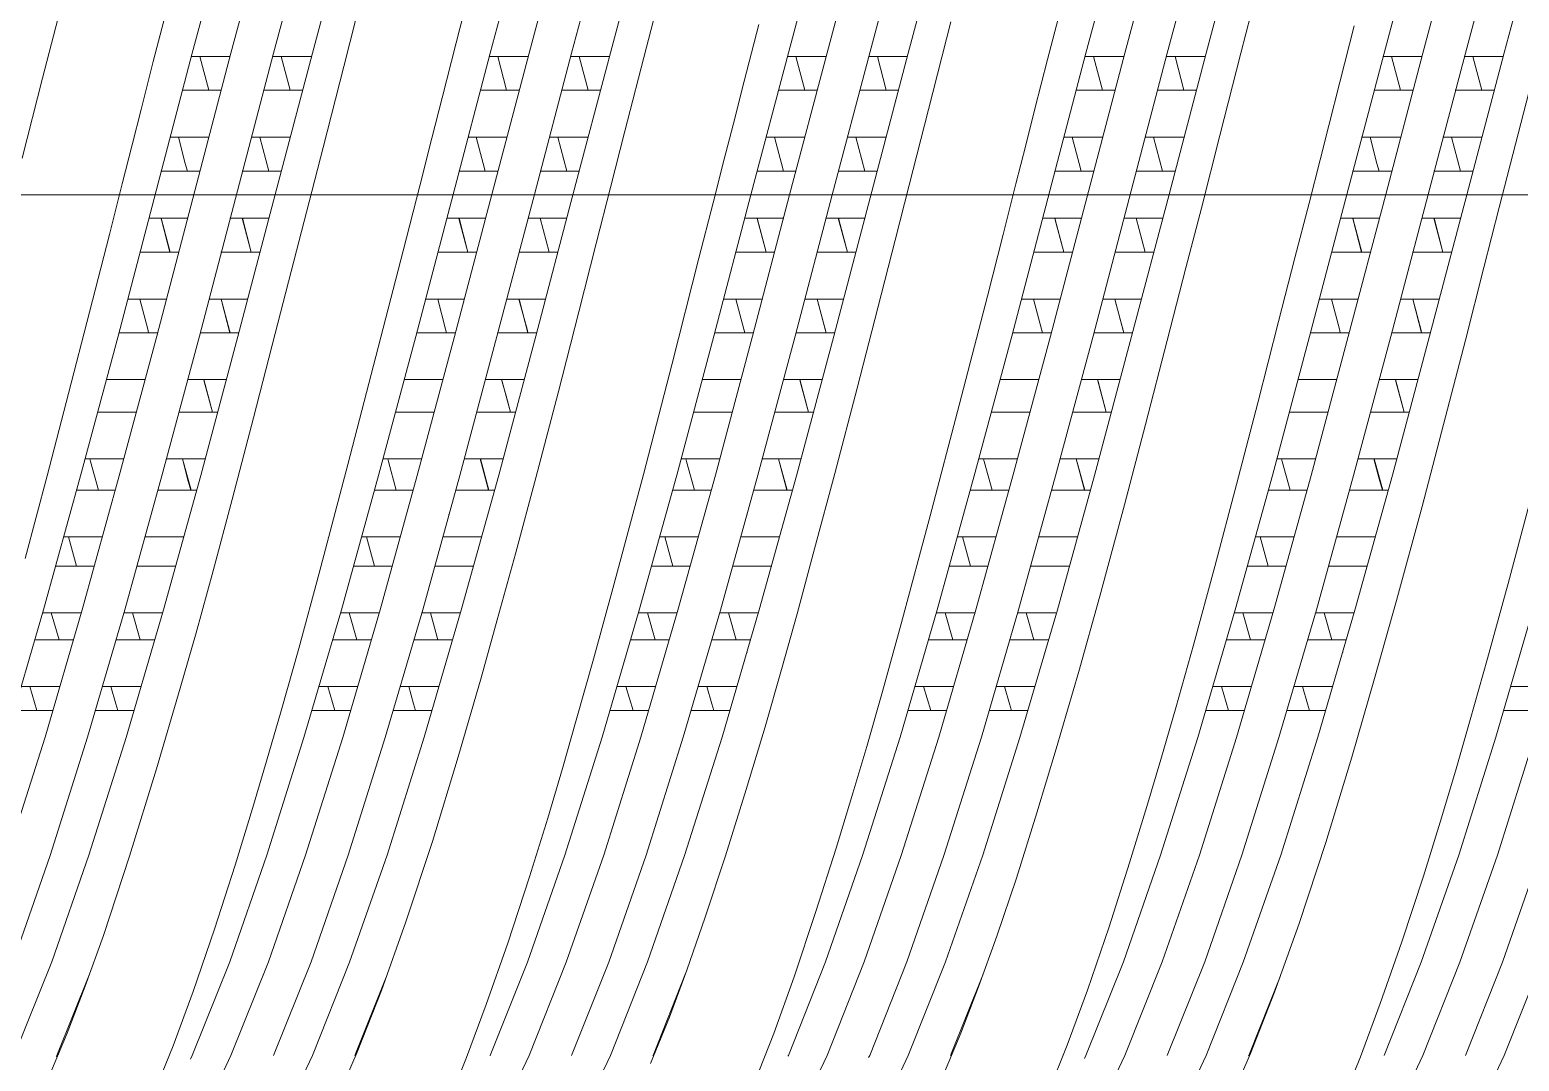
# Model space of a CAD drawing. Header units: millimetres. Extents: x 4229 to 8429, y -1187 to 1783.
# Drawn here: x 7323.5 to 7395.3, y 1004.9 to 1054.7 of the extents above; entities that cross this region are included whole.
import ezdxf

# ---------------------------------------------------------------- set-up
doc = ezdxf.new("R2010")
doc.units = ezdxf.units.MM

msp = doc.modelspace()

# ---------------------------------------------------------------- linework, layer by layer
at = {"lineweight": 5}
for p, q in [((7331.309, 1053.359), (7333.175, 1053.359)), ((7332.148, 1051.737), (7331.723, 1053.359)), ((7335.228, 1053.359), (7337.084, 1053.359)), ((7336.074, 1051.737), (7335.646, 1053.359)), ((7345.67, 1053.359), (7347.535, 1053.359)), ((7346.508, 1051.737), (7346.084, 1053.359)), ((7349.588, 1053.359), (7351.445, 1053.359)), ((7350.435, 1051.737), (7350.007, 1053.359)), ((7360.044, 1053.359), (7361.91, 1053.359)), ((7360.883, 1051.737), (7360.459, 1053.359)), ((7363.963, 1053.359), (7365.82, 1053.359)), ((7364.81, 1051.737), (7364.381, 1053.359)), ((7374.394, 1053.359), (7376.26, 1053.359)), ((7375.233, 1051.737), (7374.809, 1053.359)), ((7378.313, 1053.359), (7380.17, 1053.359)), ((7379.16, 1051.737), (7378.731, 1053.359)), ((7388.755, 1053.359), (7390.621, 1053.359)), ((7389.594, 1051.737), (7389.17, 1053.359)), ((7392.674, 1053.359), (7394.531, 1053.359)), ((7393.521, 1051.737), (7393.092, 1053.359)), ((7332.744, 1051.737), (7330.879, 1051.737)), ((7336.654, 1051.737), (7334.797, 1051.737)), ((7347.105, 1051.737), (7345.239, 1051.737)), ((7351.015, 1051.737), (7349.157, 1051.737)), ((7361.48, 1051.737), (7359.614, 1051.737)), ((7365.39, 1051.737), (7363.532, 1051.737)), ((7375.83, 1051.737), (7373.964, 1051.737)), ((7379.739, 1051.737), (7377.882, 1051.737)), ((7390.191, 1051.737), (7388.325, 1051.737)), ((7394.1, 1051.737), (7392.243, 1051.737)), ((7330.281, 1049.48), (7332.148, 1049.48)), ((7334.2, 1049.48), (7336.063, 1049.48)), ((7334.615, 1049.48), (7335.046, 1047.833)), ((7344.641, 1049.48), (7346.508, 1049.48)), ((7348.56, 1049.48), (7350.423, 1049.48)), ((7348.976, 1049.48), (7349.406, 1047.833)), ((7359.016, 1049.48), (7360.883, 1049.48)), ((7362.935, 1049.48), (7364.798, 1049.48)), ((7363.351, 1049.48), (7363.781, 1047.833)), ((7373.366, 1049.48), (7375.233, 1049.48)), ((7377.285, 1049.48), (7379.148, 1049.48)), ((7377.701, 1049.48), (7378.131, 1047.833)), ((7387.727, 1049.48), (7389.594, 1049.48)), ((7391.646, 1049.48), (7393.509, 1049.48)), ((7392.062, 1049.48), (7392.492, 1047.833)), ((7331.713, 1047.833), (7329.846, 1047.833)), ((7335.632, 1047.833), (7333.765, 1047.833)), ((7346.074, 1047.833), (7344.207, 1047.833)), ((7349.993, 1047.833), (7348.125, 1047.833)), ((7360.449, 1047.833), (7358.582, 1047.833)), ((7364.368, 1047.833), (7362.5, 1047.833)), ((7374.798, 1047.833), (7372.932, 1047.833)), ((7378.717, 1047.833), (7376.85, 1047.833)), ((7389.159, 1047.833), (7387.293, 1047.833)), ((7393.078, 1047.833), (7391.211, 1047.833)), ((7329.268, 1045.576), (7331.135, 1045.576)), ((7329.369, 1046.022), (7329.369, 1046.028)), ((7330.284, 1043.929), (7329.854, 1045.576)), ((7333.171, 1045.576), (7335.045, 1045.576)), ((7334.2, 1043.929), (7333.765, 1045.576)), ((7334.202, 1043.929), (7333.773, 1045.576)), ((7343.628, 1045.576), (7345.496, 1045.576)), ((7343.73, 1046.022), (7343.73, 1046.028)), ((7344.644, 1043.929), (7344.214, 1045.576)), ((7347.547, 1045.576), (7349.414, 1045.576)), ((7348.56, 1043.929), (7348.125, 1045.576)), ((7348.563, 1043.929), (7348.133, 1045.576)), ((7358.003, 1045.576), (7359.871, 1045.576)), ((7358.104, 1046.022), (7358.104, 1046.028)), ((7359.019, 1043.929), (7358.589, 1045.576)), ((7361.906, 1045.576), (7363.781, 1045.576)), ((7362.935, 1043.929), (7362.5, 1045.576)), ((7362.938, 1043.929), (7362.508, 1045.576)), ((7372.353, 1045.576), (7374.221, 1045.576)), ((7372.454, 1046.022), (7372.454, 1046.028)), ((7373.369, 1043.929), (7372.939, 1045.576)), ((7376.272, 1045.576), (7378.139, 1045.576)), ((7377.285, 1043.929), (7376.85, 1045.576)), ((7377.288, 1043.929), (7376.858, 1045.576)), ((7386.714, 1045.576), (7388.581, 1045.576)), ((7386.815, 1046.022), (7386.815, 1046.028)), ((7387.73, 1043.929), (7387.3, 1045.576)), ((7390.633, 1045.576), (7392.5, 1045.576)), ((7391.646, 1043.929), (7391.211, 1045.576)), ((7391.648, 1043.929), (7391.219, 1045.576)), ((7330.706, 1043.929), (7328.839, 1043.929)), ((7334.617, 1043.929), (7332.738, 1043.929)), ((7345.066, 1043.929), (7343.199, 1043.929)), ((7348.978, 1043.929), (7347.099, 1043.929)), ((7359.441, 1043.929), (7357.574, 1043.929)), ((7363.353, 1043.929), (7361.474, 1043.929)), ((7373.791, 1043.929), (7371.924, 1043.929)), ((7377.703, 1043.929), (7375.824, 1043.929)), ((7388.152, 1043.929), (7386.285, 1043.929)), ((7392.063, 1043.929), (7390.185, 1043.929)), ((7328.245, 1041.672), (7330.112, 1041.672)), ((7332.165, 1041.672), (7334.022, 1041.672)), ((7342.606, 1041.672), (7344.473, 1041.672)), ((7346.508, 1041.672), (7348.382, 1041.672)), ((7356.981, 1041.672), (7358.847, 1041.672)), ((7360.883, 1041.672), (7362.757, 1041.672)), ((7371.331, 1041.672), (7373.197, 1041.672)), ((7375.25, 1041.672), (7377.108, 1041.672)), ((7385.692, 1041.672), (7387.558, 1041.672)), ((7389.594, 1041.672), (7391.468, 1041.672)), ((7329.681, 1040.05), (7327.817, 1040.05)), ((7333.591, 1040.05), (7331.736, 1040.05)), ((7344.042, 1040.05), (7342.177, 1040.05)), ((7347.952, 1040.05), (7346.097, 1040.05)), ((7358.417, 1040.05), (7356.552, 1040.05)), ((7362.329, 1040.05), (7360.457, 1040.05)), ((7372.767, 1040.05), (7370.902, 1040.05)), ((7376.677, 1040.05), (7374.821, 1040.05)), ((7387.128, 1040.05), (7385.263, 1040.05)), ((7391.037, 1040.05), (7389.182, 1040.05)), ((7329.369, 1038.896), (7329.369, 1038.896)), ((7343.73, 1038.896), (7343.73, 1038.896)), ((7358.104, 1038.896), (7358.104, 1038.896)), ((7372.454, 1038.896), (7372.454, 1038.896)), ((7386.815, 1038.896), (7386.815, 1038.896)), ((7327.215, 1037.793), (7329.081, 1037.793)), ((7331.129, 1037.793), (7332.991, 1037.793)), ((7341.575, 1037.793), (7343.441, 1037.793)), ((7345.489, 1037.793), (7347.351, 1037.793)), ((7355.95, 1037.793), (7357.816, 1037.793)), ((7359.87, 1037.793), (7361.727, 1037.793)), ((7370.3, 1037.793), (7372.166, 1037.793)), ((7374.22, 1037.793), (7376.077, 1037.793)), ((7384.661, 1037.793), (7386.527, 1037.793)), ((7388.581, 1037.793), (7390.438, 1037.793)), ((7328.656, 1036.218), (7326.794, 1036.218)), ((7332.568, 1036.218), (7330.711, 1036.218)), ((7343.016, 1036.218), (7341.154, 1036.218)), ((7346.928, 1036.218), (7345.071, 1036.218)), ((7357.391, 1036.218), (7355.529, 1036.218)), ((7361.303, 1036.218), (7359.446, 1036.218)), ((7371.741, 1036.218), (7369.879, 1036.218)), ((7375.653, 1036.218), (7373.796, 1036.218)), ((7386.102, 1036.218), (7384.24, 1036.218)), ((7390.014, 1036.218), (7388.157, 1036.218)), ((7326.182, 1033.961), (7328.047, 1033.961)), ((7330.102, 1033.961), (7331.956, 1033.961)), ((7330.886, 1033.961), (7331.296, 1032.458)), ((7340.542, 1033.961), (7342.408, 1033.961)), ((7344.464, 1033.961), (7346.324, 1033.961)), ((7345.246, 1033.961), (7345.657, 1032.458)), ((7354.917, 1033.961), (7356.783, 1033.961)), ((7358.837, 1033.961), (7360.691, 1033.961)), ((7359.621, 1033.961), (7360.032, 1032.458)), ((7369.267, 1033.961), (7371.133, 1033.961)), ((7373.187, 1033.961), (7375.041, 1033.961)), ((7373.971, 1033.961), (7374.382, 1032.458)), ((7383.628, 1033.961), (7385.493, 1033.961)), ((7387.549, 1033.961), (7389.41, 1033.961)), ((7388.332, 1033.961), (7388.742, 1032.458)), ((7327.633, 1032.458), (7325.774, 1032.458)), ((7331.543, 1032.458), (7329.696, 1032.458)), ((7341.993, 1032.458), (7340.135, 1032.458)), ((7345.903, 1032.458), (7344.057, 1032.458)), ((7356.368, 1032.458), (7354.51, 1032.458)), ((7360.278, 1032.458), (7358.432, 1032.458)), ((7370.718, 1032.458), (7368.86, 1032.458)), ((7374.628, 1032.458), (7372.782, 1032.458)), ((7385.079, 1032.458), (7383.221, 1032.458)), ((7388.999, 1032.458), (7387.14, 1032.458)), ((7329.369, 1031.275), (7329.369, 1031.294)), ((7343.73, 1031.275), (7343.73, 1031.294)), ((7358.104, 1031.275), (7358.104, 1031.294)), ((7372.454, 1031.275), (7372.454, 1031.294)), ((7386.815, 1031.275), (7386.815, 1031.294)), ((7325.151, 1030.201), (7327.011, 1030.201)), ((7325.394, 1030.201), (7325.779, 1028.793)), ((7329.071, 1030.201), (7330.936, 1030.201)), ((7339.512, 1030.201), (7341.371, 1030.201)), ((7339.754, 1030.201), (7340.14, 1028.793)), ((7343.431, 1030.201), (7345.297, 1030.201)), ((7353.887, 1030.201), (7355.746, 1030.201)), ((7354.129, 1030.201), (7354.515, 1028.793)), ((7357.806, 1030.201), (7359.672, 1030.201)), ((7368.237, 1030.201), (7370.096, 1030.201)), ((7368.479, 1030.201), (7368.865, 1028.793)), ((7372.156, 1030.201), (7374.022, 1030.201)), ((7382.597, 1030.201), (7384.457, 1030.201)), ((7382.84, 1030.201), (7383.225, 1028.793)), ((7386.517, 1030.201), (7388.382, 1030.201)), ((7326.622, 1028.793), (7324.76, 1028.793)), ((7330.551, 1028.793), (7328.679, 1028.793)), ((7340.983, 1028.793), (7339.121, 1028.793)), ((7344.912, 1028.793), (7343.04, 1028.793)), ((7355.358, 1028.793), (7353.496, 1028.793)), ((7359.287, 1028.793), (7357.415, 1028.793)), ((7369.708, 1028.793), (7367.846, 1028.793)), ((7373.637, 1028.793), (7371.764, 1028.793)), ((7384.069, 1028.793), (7382.206, 1028.793)), ((7387.998, 1028.793), (7386.125, 1028.793)), ((7324.134, 1026.536), (7325.986, 1026.536)), ((7324.931, 1025.245), (7324.56, 1026.536)), ((7328.051, 1026.536), (7329.908, 1026.536)), ((7328.838, 1025.245), (7328.475, 1026.536)), ((7338.494, 1026.536), (7340.346, 1026.536)), ((7339.292, 1025.245), (7338.92, 1026.536)), ((7342.412, 1026.536), (7344.268, 1026.536)), ((7343.198, 1025.245), (7342.835, 1026.536)), ((7352.869, 1026.536), (7354.721, 1026.536)), ((7353.667, 1025.245), (7353.295, 1026.536)), ((7356.787, 1026.536), (7358.643, 1026.536)), ((7357.573, 1025.245), (7357.21, 1026.536)), ((7367.219, 1026.536), (7369.071, 1026.536)), ((7368.017, 1025.245), (7367.645, 1026.536)), ((7371.137, 1026.536), (7372.993, 1026.536)), ((7371.923, 1025.245), (7371.56, 1026.536)), ((7381.58, 1026.536), (7383.432, 1026.536)), ((7382.377, 1025.245), (7382.006, 1026.536)), ((7385.497, 1026.536), (7387.354, 1026.536)), ((7386.284, 1025.245), (7385.921, 1026.536)), ((7325.613, 1025.245), (7323.775, 1025.245)), ((7329.532, 1025.245), (7327.692, 1025.245)), ((7329.369, 1024.64), (7329.369, 1024.623)), ((7339.973, 1025.245), (7338.136, 1025.245)), ((7343.893, 1025.245), (7342.053, 1025.245)), ((7343.73, 1024.64), (7343.73, 1024.623)), ((7354.348, 1025.245), (7352.511, 1025.245)), ((7358.268, 1025.245), (7356.428, 1025.245)), ((7358.104, 1024.64), (7358.104, 1024.623)), ((7368.698, 1025.245), (7366.861, 1025.245)), ((7372.618, 1025.245), (7370.778, 1025.245)), ((7372.454, 1024.64), (7372.454, 1024.623)), ((7383.059, 1025.245), (7381.221, 1025.245)), ((7386.979, 1025.245), (7385.138, 1025.245)), ((7386.815, 1024.64), (7386.815, 1024.623)), ((7323.106, 1022.988), (7324.961, 1022.988)), ((7323.524, 1022.988), (7323.867, 1021.837)), ((7327.027, 1022.988), (7328.876, 1022.988)), ((7337.467, 1022.988), (7339.322, 1022.988)), ((7337.884, 1022.988), (7338.227, 1021.837)), ((7341.387, 1022.988), (7343.237, 1022.988)), ((7351.842, 1022.988), (7353.696, 1022.988)), ((7352.259, 1022.988), (7352.602, 1021.837)), ((7355.762, 1022.988), (7357.612, 1022.988)), ((7366.192, 1022.988), (7368.046, 1022.988)), ((7366.609, 1022.988), (7366.952, 1021.837)), ((7370.112, 1022.988), (7371.962, 1022.988)), ((7380.553, 1022.988), (7382.407, 1022.988)), ((7380.97, 1022.988), (7381.313, 1021.837)), ((7384.473, 1022.988), (7386.323, 1022.988)), ((7394.923, 1022.988), (7396.777, 1022.988)), ((7324.628, 1021.837), (7322.764, 1021.837)), ((7328.539, 1021.837), (7326.684, 1021.837)), ((7338.989, 1021.837), (7337.125, 1021.837)), ((7342.9, 1021.837), (7341.044, 1021.837)), ((7353.364, 1021.837), (7351.5, 1021.837)), ((7357.275, 1021.837), (7355.419, 1021.837)), ((7367.714, 1021.837), (7365.85, 1021.837)), ((7371.625, 1021.837), (7369.769, 1021.837)), ((7382.075, 1021.837), (7380.211, 1021.837)), ((7385.985, 1021.837), (7384.13, 1021.837)), ((7396.445, 1021.837), (7394.581, 1021.837)), ((7340.699, 1008.979), (7339.199, 1005.198)), ((7369.485, 1009.118), (7367.915, 1005.192))]:
    msp.add_line(p, q, dxfattribs=at)
at = {"lineweight": 5, "ltscale": 10}
msp.add_line((7234.584, 1046.694), (7480.747, 1046.694), dxfattribs=at)
at = {"lineweight": 5, "flags": 128}
for points in [[(7351.004, 1098.997), (7349.321, 1098.576), (7347.51, 1097.237), (7345.723, 1095.04), (7343.935, 1092.018), (7342.125, 1088.205), (7340.337, 1083.699), (7338.55, 1078.562), (7336.739, 1072.855), (7334.952, 1066.726), (7333.164, 1060.255), (7331.353, 1053.524), (7327.778, 1039.885), (7325.968, 1033.154), (7324.18, 1026.683), (7322.393, 1020.554), (7320.582, 1014.847), (7318.794, 1009.71), (7317.007, 1005.204)], [(7354.465, 1098.882), (7353.24, 1098.576), (7351.429, 1097.237), (7349.642, 1095.04), (7347.854, 1092.018), (7346.043, 1088.205), (7344.256, 1083.699), (7342.468, 1078.562), (7340.658, 1072.855), (7338.87, 1066.726), (7337.083, 1060.255), (7335.272, 1053.524), (7331.697, 1039.885), (7329.886, 1033.154), (7328.099, 1026.683), (7326.311, 1020.554), (7324.501, 1014.847), (7322.713, 1009.71), (7320.926, 1005.204)], [(7365.476, 1099.022), (7363.668, 1098.574), (7361.88, 1097.24), (7360.093, 1095.044), (7358.282, 1092.008), (7356.494, 1088.211), (7354.707, 1083.706), (7352.896, 1078.546), (7351.109, 1072.864), (7349.321, 1066.735), (7347.51, 1060.236), (7345.723, 1053.533), (7343.935, 1046.714), (7342.125, 1039.866), (7340.337, 1033.164), (7338.55, 1026.692), (7336.739, 1020.537), (7334.952, 1014.855), (7333.164, 1009.717), (7331.353, 1005.192), (7331.276, 1005.027)], [(7368.803, 1098.876), (7367.586, 1098.574), (7365.799, 1097.24), (7364.011, 1095.044), (7362.201, 1092.008), (7360.413, 1088.211), (7358.626, 1083.706), (7356.815, 1078.546), (7355.027, 1072.864), (7353.24, 1066.735), (7351.429, 1060.236), (7349.642, 1053.533), (7347.854, 1046.714), (7346.043, 1039.866), (7344.256, 1033.164), (7342.468, 1026.692), (7340.658, 1020.537), (7338.87, 1014.855), (7337.083, 1009.717), (7335.272, 1005.192)], [(7379.827, 1099.022), (7379.825, 1099.023), (7378.037, 1098.575), (7376.25, 1097.243), (7374.439, 1095.036), (7372.651, 1092.013), (7370.864, 1088.217), (7369.053, 1083.692), (7367.266, 1078.554), (7365.478, 1072.872), (7363.668, 1066.717), (7361.88, 1060.245), (7360.093, 1053.543), (7358.282, 1046.695), (7356.494, 1039.876), (7354.707, 1033.173), (7352.896, 1026.674), (7351.109, 1020.545), (7349.321, 1014.863), (7347.51, 1009.703), (7345.723, 1005.198), (7345.718, 1005.186)], [(7383.159, 1098.876), (7381.956, 1098.575), (7380.168, 1097.243), (7378.358, 1095.036), (7376.57, 1092.013), (7374.783, 1088.217), (7372.972, 1083.692), (7371.184, 1078.554), (7369.397, 1072.872), (7367.586, 1066.717), (7365.799, 1060.245), (7364.011, 1053.543), (7362.201, 1046.695), (7360.413, 1039.876), (7358.626, 1033.173), (7356.815, 1026.674), (7355.027, 1020.545), (7353.24, 1014.863), (7351.429, 1009.703), (7349.642, 1005.198)], [(7394.194, 1099.023), (7392.407, 1098.576), (7390.596, 1097.237), (7388.809, 1095.04), (7387.021, 1092.018), (7385.21, 1088.205), (7383.423, 1083.699), (7381.635, 1078.562), (7379.825, 1072.855), (7378.037, 1066.726), (7376.25, 1060.255), (7374.439, 1053.524), (7370.864, 1039.885), (7369.053, 1033.154), (7367.266, 1026.683), (7365.478, 1020.554), (7363.668, 1014.847), (7361.88, 1009.71), (7360.093, 1005.204), (7360.071, 1005.159)], [(7397.539, 1098.879), (7396.325, 1098.576), (7394.515, 1097.237), (7392.727, 1095.04), (7390.94, 1092.018), (7389.129, 1088.205), (7387.342, 1083.699), (7385.554, 1078.562), (7383.743, 1072.855), (7381.956, 1066.726), (7380.168, 1060.255), (7378.358, 1053.524), (7374.783, 1039.885), (7372.972, 1033.154), (7371.184, 1026.683), (7369.397, 1020.554), (7367.586, 1014.847), (7365.799, 1009.71), (7364.011, 1005.204), (7363.961, 1005.098)], [(7408.561, 1099.022), (7406.753, 1098.574), (7404.966, 1097.24), (7403.178, 1095.044), (7401.367, 1092.008), (7399.58, 1088.211), (7397.792, 1083.706), (7395.982, 1078.546), (7394.194, 1072.864), (7392.407, 1066.735), (7390.596, 1060.236), (7388.809, 1053.533), (7387.021, 1046.714), (7385.21, 1039.866), (7383.423, 1033.164), (7381.635, 1026.692), (7379.825, 1020.537), (7378.037, 1014.855), (7376.25, 1009.717), (7374.439, 1005.192), (7374.374, 1005.053)], [(7411.908, 1098.88), (7410.672, 1098.574), (7408.884, 1097.24), (7407.097, 1095.044), (7405.286, 1092.008), (7403.499, 1088.211), (7401.711, 1083.706), (7399.9, 1078.546), (7398.113, 1072.864), (7396.325, 1066.735), (7394.515, 1060.236), (7392.727, 1053.533), (7390.94, 1046.714), (7389.129, 1039.866), (7387.342, 1033.164), (7385.554, 1026.692), (7383.743, 1020.537), (7381.956, 1014.855), (7380.168, 1009.717), (7378.358, 1005.192)], [(7422.913, 1099.022), (7422.91, 1099.023), (7421.123, 1098.575), (7419.335, 1097.243), (7417.525, 1095.036), (7415.737, 1092.013), (7413.95, 1088.217), (7412.139, 1083.692), (7410.351, 1078.554), (7408.564, 1072.872), (7406.753, 1066.717), (7404.966, 1060.245), (7403.178, 1053.543), (7401.367, 1046.695), (7399.58, 1039.876), (7397.792, 1033.173), (7395.982, 1026.674), (7394.194, 1020.545), (7392.407, 1014.863), (7390.596, 1009.703), (7388.809, 1005.198)], [(7426.267, 1098.882), (7425.041, 1098.575), (7423.254, 1097.243), (7421.443, 1095.036), (7419.656, 1092.013), (7417.868, 1088.217), (7416.058, 1083.692), (7414.27, 1078.554), (7412.483, 1072.872), (7410.672, 1066.717), (7408.884, 1060.245), (7407.097, 1053.543), (7405.286, 1046.695), (7403.499, 1039.876), (7401.711, 1033.173), (7399.9, 1026.674), (7398.113, 1020.545), (7396.325, 1014.863), (7394.515, 1009.703), (7392.727, 1005.198)], [(7323.297, 1029.168), (7324.354, 1033.149), (7325.392, 1037.118), (7326.404, 1041.038), (7327.357, 1044.778), (7327.972, 1047.22), (7328.451, 1049.113), (7328.884, 1050.814), (7329.477, 1053.127), (7330.24, 1056.07), (7331.314, 1060.154), (7332.297, 1063.832), (7333.176, 1067.075), (7333.984, 1069.978), (7335.142, 1073.953), (7336.408, 1078.049), (7337.651, 1081.817), (7338.512, 1084.277), (7339.362, 1086.553), (7340.317, 1088.892), (7341.366, 1091.203), (7342.338, 1093.098), (7343.155, 1094.502), (7343.565, 1095.123)], [(7347.92, 1088.216), (7347.918, 1088.211), (7346.131, 1083.706), (7344.32, 1078.546), (7342.533, 1072.864), (7340.745, 1066.735), (7338.934, 1060.236), (7337.147, 1053.533), (7335.359, 1046.714), (7333.549, 1039.866), (7331.761, 1033.164), (7329.974, 1026.692), (7328.163, 1020.537), (7326.375, 1014.855), (7324.588, 1009.717), (7322.777, 1005.192), (7320.99, 1001.396), (7319.202, 998.372), (7317.392, 996.166), (7315.604, 994.834), (7313.817, 994.386), (7313.814, 994.387)], [(7358.375, 1088.24), (7358.361, 1088.211), (7356.574, 1083.706), (7354.763, 1078.546), (7352.976, 1072.864), (7351.188, 1066.735), (7349.377, 1060.236), (7347.59, 1053.533), (7345.802, 1046.714), (7343.992, 1039.866), (7342.204, 1033.164), (7340.417, 1026.692), (7338.606, 1020.537), (7336.819, 1014.855), (7335.031, 1009.717), (7333.22, 1005.192), (7331.433, 1001.396), (7329.645, 998.372), (7327.835, 996.166), (7326.047, 994.834), (7324.844, 994.532)], [(7362.304, 1088.252), (7362.288, 1088.217), (7360.477, 1083.692), (7358.69, 1078.554), (7356.902, 1072.872), (7355.091, 1066.717), (7353.304, 1060.245), (7351.516, 1053.543), (7349.706, 1046.695), (7347.918, 1039.876), (7346.131, 1033.173), (7344.32, 1026.674), (7342.533, 1020.545), (7340.745, 1014.863), (7338.934, 1009.703), (7337.147, 1005.198), (7335.359, 1001.4), (7333.549, 998.365), (7331.761, 996.169), (7329.974, 994.835), (7328.165, 994.387)], [(7376.657, 1088.254), (7376.634, 1088.205), (7374.847, 1083.699), (7373.059, 1078.562), (7371.249, 1072.855), (7369.461, 1066.726), (7367.674, 1060.255), (7365.863, 1053.524), (7362.288, 1039.885), (7360.477, 1033.154), (7358.69, 1026.683), (7356.902, 1020.554), (7355.091, 1014.847), (7353.304, 1009.71), (7351.516, 1005.204), (7349.706, 1001.391), (7347.918, 998.369), (7346.131, 996.171), (7344.32, 994.833), (7342.674, 994.422)], [(7387.077, 1088.205), (7385.29, 1083.699), (7383.502, 1078.562), (7381.692, 1072.855), (7379.904, 1066.726), (7378.117, 1060.255), (7376.306, 1053.524), (7372.731, 1039.885), (7370.92, 1033.154), (7369.133, 1026.683), (7367.345, 1020.554), (7365.535, 1014.847), (7363.747, 1009.71), (7361.96, 1005.204), (7360.149, 1001.391), (7358.361, 998.369), (7356.574, 996.171), (7354.763, 994.833), (7353.55, 994.53)], [(7415.817, 1088.217), (7414.006, 1083.692), (7412.218, 1078.554), (7410.431, 1072.872), (7408.62, 1066.717), (7406.833, 1060.245), (7405.045, 1053.543), (7403.234, 1046.695), (7401.447, 1039.876), (7399.659, 1033.173), (7397.849, 1026.674), (7396.061, 1020.545), (7394.274, 1014.863), (7392.463, 1009.703), (7390.676, 1005.198), (7388.888, 1001.4), (7387.077, 998.365), (7385.29, 996.169), (7383.502, 994.835), (7382.252, 994.525)], [(7342.496, 1084.436), (7342.204, 1083.699), (7340.417, 1078.562), (7338.606, 1072.855), (7336.819, 1066.726), (7335.031, 1060.255), (7333.22, 1053.524), (7329.645, 1039.885), (7327.835, 1033.154), (7326.047, 1026.683), (7324.26, 1020.554), (7322.449, 1014.847), (7320.661, 1009.71), (7318.874, 1005.204), (7317.063, 1001.391), (7315.276, 998.369), (7313.488, 996.171), (7311.678, 994.833), (7310.475, 994.532)], [(7371.26, 1084.54), (7370.92, 1083.692), (7369.133, 1078.554), (7367.345, 1072.872), (7365.535, 1066.717), (7363.747, 1060.245), (7361.96, 1053.543), (7360.149, 1046.695), (7358.361, 1039.876), (7356.574, 1033.173), (7354.763, 1026.674), (7352.976, 1020.545), (7351.188, 1014.863), (7349.377, 1009.703), (7347.59, 1005.198), (7345.802, 1001.4), (7343.992, 998.365), (7342.204, 996.169), (7340.417, 994.835), (7339.163, 994.524)], [(7389.484, 1084.382), (7389.216, 1083.706), (7387.406, 1078.546), (7385.618, 1072.864), (7383.831, 1066.735), (7382.02, 1060.236), (7380.232, 1053.533), (7378.445, 1046.714), (7376.634, 1039.866), (7374.847, 1033.164), (7373.059, 1026.692), (7371.249, 1020.537), (7369.461, 1014.855), (7367.674, 1009.717), (7365.863, 1005.192), (7364.075, 1001.396), (7362.288, 998.372), (7360.477, 996.166), (7358.69, 994.834), (7356.902, 994.386), (7356.9, 994.387)], [(7400.002, 1084.57), (7399.659, 1083.706), (7397.849, 1078.546), (7396.061, 1072.864), (7394.274, 1066.735), (7392.463, 1060.236), (7390.676, 1053.533), (7388.888, 1046.714), (7387.077, 1039.866), (7385.29, 1033.164), (7383.502, 1026.692), (7381.692, 1020.537), (7379.904, 1014.855), (7378.117, 1009.717), (7376.306, 1005.192), (7374.518, 1001.396), (7372.731, 998.372), (7370.92, 996.166), (7369.133, 994.834), (7367.919, 994.53)], [(7403.827, 1084.353), (7403.563, 1083.692), (7401.775, 1078.554), (7399.988, 1072.872), (7398.177, 1066.717), (7396.39, 1060.245), (7394.602, 1053.543), (7392.791, 1046.695), (7391.004, 1039.876), (7389.216, 1033.173), (7387.406, 1026.674), (7385.618, 1020.545), (7383.831, 1014.863), (7382.02, 1009.703), (7380.232, 1005.198), (7378.445, 1001.4), (7376.634, 998.365), (7374.847, 996.169), (7373.059, 994.835), (7371.251, 994.387)], [(7418.354, 1084.762), (7417.932, 1083.699), (7416.145, 1078.562), (7414.334, 1072.855), (7412.547, 1066.726), (7410.759, 1060.255), (7408.948, 1053.524), (7405.373, 1039.885), (7403.563, 1033.154), (7401.775, 1026.683), (7399.988, 1020.554), (7398.177, 1014.847), (7396.39, 1009.71), (7394.602, 1005.204), (7392.791, 1001.391), (7391.004, 998.369), (7389.216, 996.171), (7387.406, 994.833), (7385.827, 994.438)], [(7354.49, 1058.594), (7353.258, 1053.821), (7352.215, 1049.764), (7351.521, 1047.055), (7350.831, 1044.353), (7349.99, 1041.051), (7348.994, 1037.152), (7347.921, 1033.049), (7346.939, 1029.393), (7346.06, 1026.197), (7345.278, 1023.414), (7344.178, 1019.603), (7342.933, 1015.524), (7341.65, 1011.637), (7340.47, 1008.34), (7339.305, 1005.353), (7338.221, 1002.871)], [(7383.102, 1058.206), (7381.903, 1053.531), (7380.894, 1049.56), (7380, 1046.057), (7379.26, 1043.172), (7378.358, 1039.673), (7377.309, 1035.623), (7376.299, 1031.755), (7375.111, 1027.342), (7374.096, 1023.72), (7373.006, 1019.978), (7372.073, 1016.896), (7371.082, 1013.751), (7370.143, 1010.948), (7369.265, 1008.505), (7368.405, 1006.276), (7367.537, 1004.2)], [(7339.821, 1057.456), (7338.654, 1052.884), (7337.662, 1048.982), (7336.993, 1046.363), (7336.258, 1043.498), (7335.359, 1040.007), (7334.306, 1035.943), (7333.281, 1032.012), (7332.359, 1028.563), (7331.536, 1025.579), (7330.779, 1022.912), (7329.635, 1019.023), (7328.337, 1014.815), (7327.073, 1010.991), (7326.192, 1008.537), (7325.321, 1006.281), (7324.405, 1004.091)], [(7329.253, 1002.74), (7330.429, 1005.663), (7331.396, 1008.278), (7332.428, 1011.285), (7333.418, 1014.379), (7334.253, 1017.106), (7334.934, 1019.397), (7335.635, 1021.812), (7336.485, 1024.821), (7337.479, 1028.449), (7338.859, 1033.689), (7340.205, 1038.896), (7341.514, 1043.989), (7342.32, 1047.137), (7342.906, 1049.431), (7343.401, 1051.374), (7344.075, 1054.027), (7344.935, 1057.368)], [(7325.307, 1056.846), (7324.139, 1052.323), (7323.157, 1048.463)], [(7358.464, 1003.893), (7359.384, 1006.258), (7360.364, 1008.997), (7361.421, 1012.142), (7362.397, 1015.196), (7363.206, 1017.841), (7363.874, 1020.098), (7364.634, 1022.751), (7365.534, 1026.013), (7366.929, 1031.217), (7368.332, 1036.556), (7369.689, 1041.816), (7370.445, 1044.788), (7371.058, 1047.221), (7371.532, 1049.095), (7371.976, 1050.839), (7372.587, 1053.221), (7373.37, 1056.241)], [(7343.701, 1002.927), (7344.571, 1005.105), (7345.525, 1007.658), (7346.561, 1010.619), (7347.607, 1013.806), (7348.488, 1016.644), (7349.196, 1019.029), (7349.867, 1021.366), (7350.694, 1024.306), (7351.681, 1027.889), (7353.106, 1033.219), (7354.473, 1038.495), (7355.779, 1043.641), (7356.459, 1046.306), (7357, 1048.418), (7357.426, 1050.077), (7357.966, 1052.178), (7358.673, 1054.912)], [(7367.925, 1055.044), (7366.84, 1050.818), (7365.913, 1047.159), (7365.243, 1044.503), (7364.411, 1041.243), (7363.408, 1037.367), (7362.328, 1033.257), (7361.358, 1029.629), (7360.51, 1026.5), (7359.766, 1023.814), (7358.968, 1021.04), (7358.064, 1018.018), (7357.062, 1014.826), (7356.087, 1011.876), (7355.193, 1009.311), (7354.355, 1007.052), (7353.451, 1004.814)], [(7372.623, 1003.422), (7373.527, 1005.696), (7374.506, 1008.347), (7375.551, 1011.397), (7376.538, 1014.488), (7377.367, 1017.201), (7378.044, 1019.478), (7378.764, 1021.963), (7379.636, 1025.054), (7380.651, 1028.772), (7381.697, 1032.732), (7382.717, 1036.673), (7383.726, 1040.587), (7384.514, 1043.654), (7385.192, 1046.3), (7385.726, 1048.391), (7386.146, 1050.037), (7386.679, 1052.129), (7387.369, 1054.843)], [(7396.31, 1053.691), (7395.268, 1049.635), (7394.358, 1046.081), (7393.621, 1043.192), (7392.73, 1039.691), (7391.681, 1035.615), (7390.638, 1031.665), (7389.404, 1027.129), (7388.353, 1023.378), (7387.257, 1019.582), (7386.003, 1015.476), (7384.709, 1011.56), (7383.525, 1008.258), (7382.365, 1005.29), (7381.286, 1002.825)], [(7330.687, 1049.48), (7331.019, 1048.212), (7331.119, 1047.833)], [(7345.047, 1049.48), (7345.38, 1048.212), (7345.479, 1047.833)], [(7359.422, 1049.48), (7359.755, 1048.212), (7359.854, 1047.833)], [(7373.772, 1049.48), (7374.105, 1048.212), (7374.204, 1047.833)], [(7388.133, 1049.48), (7388.465, 1048.212), (7388.565, 1047.833)], [(7330.281, 1043.929), (7329.869, 1045.489), (7329.846, 1045.576)], [(7344.642, 1043.929), (7344.229, 1045.489), (7344.206, 1045.576)], [(7359.017, 1043.929), (7358.604, 1045.489), (7358.581, 1045.576)], [(7373.366, 1043.929), (7372.954, 1045.489), (7372.931, 1045.576)], [(7387.727, 1043.929), (7387.315, 1045.489), (7387.292, 1045.576)], [(7328.824, 1041.672), (7329.207, 1040.222), (7329.253, 1040.05)], [(7332.742, 1041.672), (7332.763, 1041.593), (7333.173, 1040.05)], [(7332.745, 1041.672), (7333.147, 1040.152), (7333.174, 1040.05)], [(7343.185, 1041.672), (7343.568, 1040.222), (7343.613, 1040.05)], [(7347.103, 1041.672), (7347.124, 1041.593), (7347.534, 1040.05)], [(7347.105, 1041.672), (7347.508, 1040.152), (7347.535, 1040.05)], [(7357.56, 1041.672), (7357.942, 1040.222), (7357.988, 1040.05)], [(7361.478, 1041.672), (7361.499, 1041.593), (7361.909, 1040.05)], [(7361.48, 1041.672), (7361.883, 1040.152), (7361.91, 1040.05)], [(7371.91, 1041.672), (7372.292, 1040.222), (7372.338, 1040.05)], [(7375.828, 1041.672), (7375.849, 1041.593), (7376.259, 1040.05)], [(7375.83, 1041.672), (7376.233, 1040.152), (7376.26, 1040.05)], [(7386.27, 1041.672), (7386.653, 1040.222), (7386.699, 1040.05)], [(7390.189, 1041.672), (7390.209, 1041.593), (7390.62, 1040.05)], [(7390.191, 1041.672), (7390.593, 1040.152), (7390.621, 1040.05)], [(7332.332, 1036.218), (7332.121, 1036.997), (7331.908, 1037.793)], [(7332.33, 1036.218), (7331.933, 1037.703), (7331.909, 1037.793)], [(7346.692, 1036.218), (7346.481, 1036.997), (7346.269, 1037.793)], [(7346.69, 1036.218), (7346.293, 1037.703), (7346.269, 1037.793)], [(7361.067, 1036.218), (7360.856, 1036.997), (7360.644, 1037.793)], [(7361.065, 1036.218), (7360.668, 1037.703), (7360.644, 1037.793)], [(7375.417, 1036.218), (7375.206, 1036.997), (7374.994, 1037.793)], [(7375.415, 1036.218), (7375.018, 1037.703), (7374.994, 1037.793)], [(7389.778, 1036.218), (7389.567, 1036.997), (7389.354, 1037.793)], [(7389.776, 1036.218), (7389.379, 1037.703), (7389.355, 1037.793)], [(7326.83, 1032.458), (7326.449, 1033.845), (7326.417, 1033.961)], [(7330.877, 1033.961), (7331.133, 1033.005), (7331.282, 1032.458)], [(7341.191, 1032.458), (7340.81, 1033.845), (7340.778, 1033.961)], [(7345.238, 1033.961), (7345.493, 1033.005), (7345.642, 1032.458)], [(7355.565, 1032.458), (7355.184, 1033.845), (7355.153, 1033.961)], [(7359.613, 1033.961), (7359.868, 1033.005), (7360.017, 1032.458)], [(7369.915, 1032.458), (7369.534, 1033.845), (7369.503, 1033.961)], [(7373.963, 1033.961), (7374.218, 1033.005), (7374.367, 1032.458)], [(7384.276, 1032.458), (7383.895, 1033.845), (7383.864, 1033.961)], [(7388.323, 1033.961), (7388.579, 1033.005), (7388.728, 1032.458)], [(7386.796, 1002.951), (7387.669, 1005.139), (7388.627, 1007.705), (7389.667, 1010.679), (7390.707, 1013.852), (7391.58, 1016.665), (7392.28, 1019.024), (7392.957, 1021.381), (7393.791, 1024.346), (7394.784, 1027.955), (7396.209, 1033.282)], [(7327.43, 1022.988), (7327.666, 1022.158), (7327.763, 1021.837)], [(7341.79, 1022.988), (7342.027, 1022.158), (7342.124, 1021.837)], [(7356.165, 1022.988), (7356.402, 1022.158), (7356.499, 1021.837)], [(7370.515, 1022.988), (7370.752, 1022.158), (7370.849, 1021.837)], [(7384.876, 1022.988), (7385.112, 1022.158), (7385.21, 1021.837)], [(7326.402, 1009.122), (7324.829, 1005.192), (7324.803, 1005.138)], [(7355.135, 1009.154), (7353.568, 1005.204), (7353.556, 1005.178)], [(7383.776, 1008.959), (7382.284, 1005.198), (7382.273, 1005.175)]]:
    msp.add_lwpolyline(points, dxfattribs=at)

doc.saveas('drawing.dxf')
